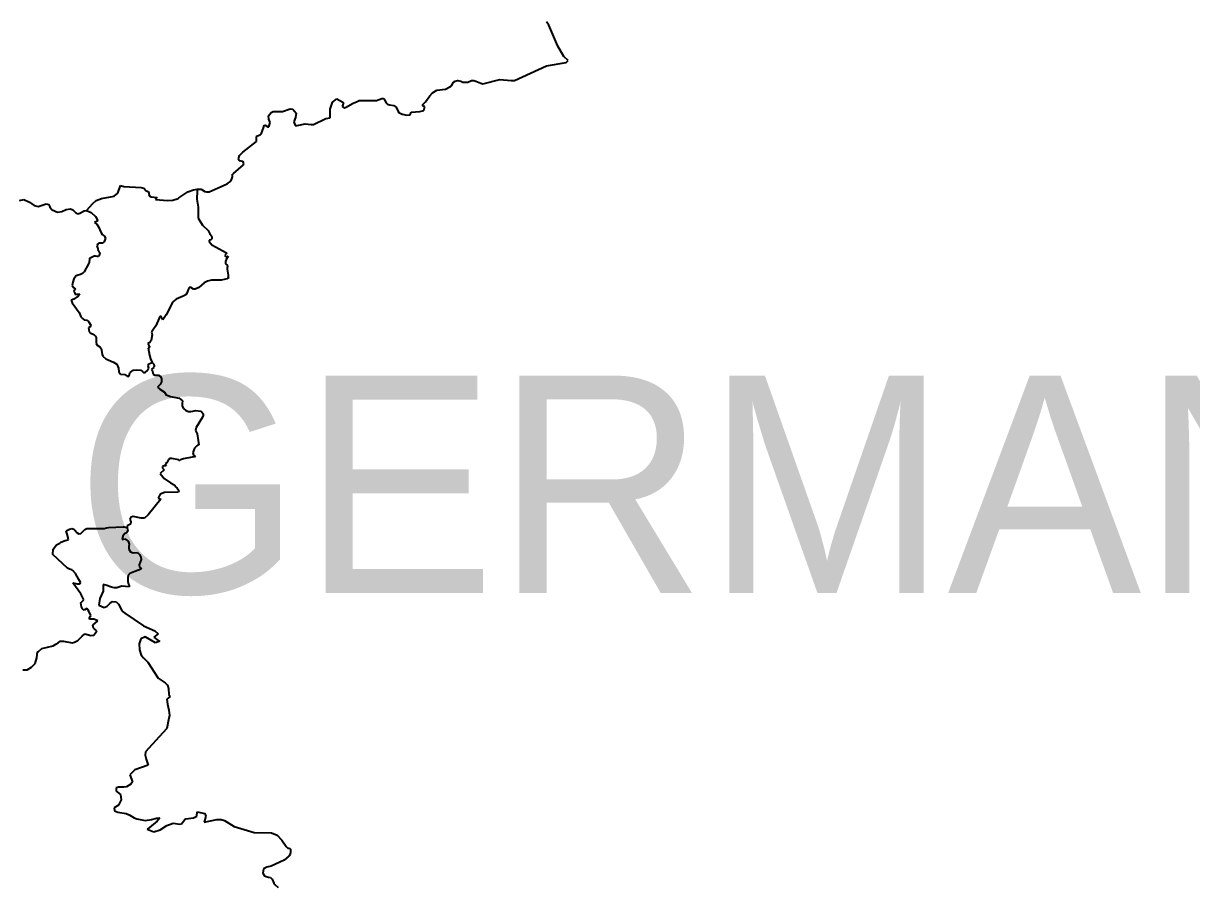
# Model space of a CAD drawing. Header units: metres. Extents: x 0 to 1325, y -1 to 773.
# Drawn here: x 682.65 to 704.15, y 175.09 to 190.97 of the extents above; entities that cross this region are included whole.
import ezdxf
from ezdxf.enums import TextEntityAlignment as Align

# ---------------------------------------------------------------- set-up
doc = ezdxf.new("R2010")
doc.units = ezdxf.units.M

msp = doc.modelspace()

# ---------------------------------------------------------------- linework, layer by layer
at = {"layer": 'SCORE'}
for points in [[(692.32, 190.938), (692.28, 190.998)], [(692.49, 190.548), (692.32, 190.938)], [(692.6, 190.358), (692.49, 190.548)], [(692.68, 190.288), (692.6, 190.358)], [(691.69, 189.918), (692.28, 190.188)], [(692.28, 190.188), (692.64, 190.248)], [(692.64, 190.248), (692.68, 190.288)], [(690.53, 189.818), (690.57, 189.888)], [(690.57, 189.888), (690.6, 189.908)], [(690.6, 189.908), (690.64, 189.918)], [(690.64, 189.918), (690.65, 189.918)], [(690.65, 189.918), (690.7, 189.908)], [(690.7, 189.908), (690.74, 189.888)], [(690.74, 189.888), (690.79, 189.888)], [(690.79, 189.888), (690.83, 189.888)], [(690.83, 189.888), (690.9, 189.918)], [(690.9, 189.918), (690.94, 189.918)], [(690.94, 189.918), (690.98, 189.908)], [(690.98, 189.908), (691.07, 189.868)], [(691.11, 189.858), (691.42, 189.938)], [(691.42, 189.938), (691.63, 189.918)], [(691.63, 189.918), (691.69, 189.918)], [(690.13, 189.638), (690.18, 189.688)], [(690.18, 189.688), (690.26, 189.738)], [(690.26, 189.738), (690.42, 189.758)], [(690.42, 189.758), (690.5, 189.798)], [(690.5, 189.798), (690.53, 189.818)], [(691.07, 189.868), (691.11, 189.858)], [(688.3, 189.388), (688.34, 189.518)], [(688.34, 189.518), (688.42, 189.578)], [(688.42, 189.578), (688.53, 189.518)], [(688.53, 189.468), (688.52, 189.438)], [(688.53, 189.518), (688.54, 189.488)], [(688.54, 189.488), (688.53, 189.468)], [(688.58, 189.418), (688.72, 189.498)], [(688.72, 189.498), (688.78, 189.528)], [(688.78, 189.528), (688.83, 189.548)], [(688.83, 189.548), (689.15, 189.548)], [(689.15, 189.548), (689.25, 189.588)], [(689.25, 189.588), (689.27, 189.588)], [(689.27, 189.588), (689.3, 189.568)], [(689.3, 189.568), (689.33, 189.498)], [(689.33, 189.498), (689.36, 189.478)], [(689.36, 189.478), (689.39, 189.468)], [(689.39, 189.468), (689.47, 189.458)], [(689.47, 189.458), (689.49, 189.448)], [(689.49, 189.448), (689.51, 189.428)], [(690, 189.478), (690.05, 189.528)], [(690, 189.458), (690, 189.478)], [(690.01, 189.448), (690, 189.458)], [(690.04, 189.438), (690.01, 189.448)], [(690.05, 189.528), (690.13, 189.638)], [(687.16, 189.268), (687.21, 189.328)], [(687.17, 189.208), (687.16, 189.268)], [(687.21, 189.328), (687.25, 189.348)], [(687.25, 189.348), (687.42, 189.348)], [(687.42, 189.348), (687.56, 189.398)], [(687.56, 189.398), (687.61, 189.388)], [(687.61, 189.388), (687.67, 189.318)], [(687.66, 189.238), (687.63, 189.158)], [(687.67, 189.318), (687.66, 189.238)], [(688.3, 189.228), (688.3, 189.388)], [(688.52, 189.438), (688.56, 189.408)], [(688.56, 189.408), (688.58, 189.418)], [(689.51, 189.428), (689.54, 189.358)], [(689.54, 189.358), (689.56, 189.328)], [(689.56, 189.328), (689.62, 189.298)], [(689.62, 189.298), (689.63, 189.298)], [(689.63, 189.298), (689.7, 189.278)], [(689.7, 189.278), (689.77, 189.288)], [(689.77, 189.288), (689.79, 189.338)], [(689.79, 189.338), (689.95, 189.348)], [(689.95, 189.348), (690.02, 189.368)], [(690.02, 189.368), (690.04, 189.438)], [(687.03, 188.928), (687.06, 189.018)], [(687.06, 189.018), (687.07, 189.038)], [(687.07, 189.048), (687.08, 189.088)], [(687.07, 189.038), (687.07, 189.048)], [(687.08, 189.088), (687.09, 189.098)], [(687.09, 189.098), (687.1, 189.098)], [(687.1, 189.098), (687.15, 189.068)], [(687.15, 189.068), (687.17, 189.068)], [(687.19, 189.148), (687.17, 189.208)], [(687.17, 189.068), (687.19, 189.148)], [(687.63, 189.158), (687.65, 189.088)], [(687.65, 189.088), (687.69, 189.088)], [(687.69, 189.088), (687.84, 189.118)], [(687.84, 189.118), (687.95, 189.108)], [(687.95, 189.108), (687.99, 189.108)], [(687.99, 189.108), (688.22, 189.218)], [(688.22, 189.218), (688.3, 189.228)], [(686.94, 188.888), (686.96, 188.898)], [(686.94, 188.868), (686.94, 188.888)], [(686.94, 188.818), (686.94, 188.868)], [(686.94, 188.798), (686.94, 188.818)], [(686.96, 188.898), (687.01, 188.918)], [(687.01, 188.918), (687.03, 188.928)], [(686.63, 188.538), (686.69, 188.598)], [(686.69, 188.598), (686.94, 188.798)], [(686.61, 188.478), (686.63, 188.538)], [(686.63, 188.438), (686.61, 188.478)], [(686.69, 188.428), (686.63, 188.438)], [(686.71, 188.398), (686.69, 188.428)], [(686.7, 188.368), (686.71, 188.398)], [(686.49, 188.178), (686.52, 188.208)], [(686.5, 188.168), (686.49, 188.178)], [(686.5, 188.148), (686.5, 188.168)], [(686.52, 188.208), (686.7, 188.368)], [(684.39, 187.848), (684.44, 187.988)], [(684.44, 187.988), (684.5, 187.968)], [(684.5, 187.968), (684.82, 187.948)], [(684.82, 187.948), (684.87, 187.938)], [(686.07, 187.868), (686.4, 188.018)], [(686.4, 188.018), (686.47, 188.068)], [(686.47, 188.068), (686.49, 188.108)], [(686.49, 188.108), (686.5, 188.148)], [(682.58, 187.708), (682.66, 187.728)], [(682.66, 187.728), (682.76, 187.678)], [(683.99, 187.708), (684.09, 187.748)], [(684.09, 187.748), (684.32, 187.788)], [(684.32, 187.788), (684.39, 187.848)], [(684.87, 187.938), (684.91, 187.888)], [(684.91, 187.888), (684.95, 187.878)], [(684.95, 187.878), (684.96, 187.848)], [(684.96, 187.848), (684.96, 187.818)], [(684.96, 187.818), (684.98, 187.788)], [(684.98, 187.788), (685, 187.778)], [(685, 187.778), (685.11, 187.768)], [(685.11, 187.768), (685.08, 187.728)], [(685.08, 187.728), (685.3, 187.708)], [(685.4, 187.718), (685.5, 187.748)], [(685.5, 187.748), (685.51, 187.758)], [(685.51, 187.758), (685.68, 187.868)], [(685.68, 187.868), (685.78, 187.908)], [(685.78, 187.908), (685.85, 187.918)], [(685.85, 187.888), (685.84, 187.738)], [(685.84, 187.738), (685.87, 187.588)], [(685.85, 187.918), (685.89, 187.918)], [(685.85, 187.918), (685.85, 187.888)], [(685.89, 187.918), (685.92, 187.918)], [(685.92, 187.918), (685.99, 187.878)], [(685.99, 187.878), (686.02, 187.868)], [(686.02, 187.868), (686.07, 187.868)], [(682.76, 187.678), (682.85, 187.618)], [(682.85, 187.618), (682.92, 187.598)], [(682.92, 187.598), (683.03, 187.638)], [(683.03, 187.638), (683.07, 187.648)], [(683.07, 187.648), (683.12, 187.638)], [(683.12, 187.638), (683.13, 187.618)], [(683.13, 187.618), (683.14, 187.588)], [(683.14, 187.588), (683.18, 187.538)], [(683.18, 187.538), (683.28, 187.498)], [(683.36, 187.508), (683.44, 187.548)], [(683.44, 187.548), (683.52, 187.558)], [(683.52, 187.558), (683.56, 187.538)], [(683.56, 187.538), (683.61, 187.488)], [(683.69, 187.478), (683.77, 187.518)], [(683.77, 187.518), (683.81, 187.528)], [(683.81, 187.528), (683.93, 187.658)], [(683.81, 187.528), (683.9, 187.488)], [(683.93, 187.658), (683.99, 187.708)], [(685.3, 187.708), (685.4, 187.718)], [(685.87, 187.588), (685.87, 187.538)], [(685.87, 187.538), (685.87, 187.388)], [(683.28, 187.498), (683.36, 187.508)], [(683.61, 187.488), (683.65, 187.468)], [(683.65, 187.468), (683.69, 187.478)], [(683.9, 187.488), (683.98, 187.418)], [(684.02, 187.338), (683.96, 187.308)], [(683.96, 187.308), (684, 187.278)], [(683.98, 187.418), (684.02, 187.338)], [(685.87, 187.388), (685.9, 187.338)], [(685.9, 187.338), (685.95, 187.258)], [(684, 187.278), (684.03, 187.228)], [(684.03, 187.228), (684.08, 187.118)], [(684.08, 187.118), (684.1, 187.088)], [(684.1, 187.088), (684.14, 187.058)], [(685.95, 187.258), (686.05, 187.158)], [(686.05, 187.158), (686.08, 187.098)], [(686.08, 187.098), (686.11, 187.058)], [(684.02, 186.908), (684, 186.878)], [(684, 186.878), (684.01, 186.858)], [(684.04, 186.928), (684.02, 186.908)], [(684.11, 186.928), (684.04, 186.928)], [(684.14, 186.948), (684.11, 186.928)], [(684.14, 187.058), (684.16, 187.018)], [(684.16, 187.018), (684.14, 186.948)], [(686.1, 186.988), (686.07, 186.978)], [(686.07, 186.978), (686.07, 186.958)], [(686.07, 186.958), (686.12, 186.898)], [(686.12, 187.008), (686.1, 186.988)], [(686.11, 187.058), (686.12, 187.038)], [(686.12, 187.038), (686.12, 187.008)], [(686.12, 186.898), (686.39, 186.748)], [(683.89, 186.658), (683.87, 186.648)], [(683.94, 186.678), (683.89, 186.658)], [(683.96, 186.688), (683.94, 186.678)], [(683.98, 186.688), (683.96, 186.688)], [(684.01, 186.678), (683.98, 186.688)], [(684.01, 186.858), (684.02, 186.838)], [(684.03, 186.678), (684.01, 186.678)], [(684.02, 186.838), (684.02, 186.808)], [(684.02, 186.808), (684.03, 186.788)], [(684.03, 186.788), (684.04, 186.768)], [(684.05, 186.708), (684.03, 186.678)], [(684.04, 186.768), (684.06, 186.748)], [(684.06, 186.748), (684.05, 186.718)], [(684.05, 186.718), (684.05, 186.708)], [(686.39, 186.738), (686.36, 186.708)], [(686.36, 186.708), (686.37, 186.688)], [(686.37, 186.688), (686.39, 186.678)], [(686.4, 186.658), (686.38, 186.628)], [(686.39, 186.748), (686.39, 186.738)], [(686.39, 186.678), (686.42, 186.688)], [(686.42, 186.688), (686.4, 186.658)], [(683.85, 186.548), (683.77, 186.398)], [(683.86, 186.568), (683.85, 186.548)], [(683.87, 186.638), (683.86, 186.568)], [(683.87, 186.648), (683.87, 186.638)], [(686.38, 186.628), (686.37, 186.588)], [(686.37, 186.588), (686.37, 186.548)], [(686.37, 186.548), (686.41, 186.518)], [(686.41, 186.498), (686.4, 186.478)], [(686.4, 186.478), (686.4, 186.448)], [(686.4, 186.448), (686.42, 186.338)], [(686.41, 186.518), (686.41, 186.498)], [(683.58, 186.268), (683.56, 186.208)], [(683.62, 186.328), (683.58, 186.268)], [(683.66, 186.338), (683.62, 186.328)], [(683.7, 186.348), (683.66, 186.338)], [(683.74, 186.368), (683.7, 186.348)], [(683.77, 186.398), (683.74, 186.368)], [(686.04, 186.228), (685.98, 186.198)], [(686.11, 186.248), (686.04, 186.228)], [(686.29, 186.248), (686.11, 186.248)], [(686.4, 186.268), (686.29, 186.248)], [(686.41, 186.278), (686.4, 186.268)], [(686.43, 186.288), (686.41, 186.278)], [(686.42, 186.338), (686.42, 186.298)], [(686.42, 186.298), (686.43, 186.288)], [(683.56, 186.208), (683.55, 186.148)], [(683.55, 186.148), (683.57, 186.108)], [(683.57, 186.108), (683.61, 186.078)], [(683.61, 186.078), (683.58, 186.058)], [(683.58, 186.058), (683.58, 186.038)], [(683.58, 186.038), (683.59, 186.028)], [(683.59, 186.028), (683.6, 186.008)], [(683.6, 186.008), (683.6, 185.988)], [(685.66, 186.008), (685.64, 185.978)], [(685.67, 186.038), (685.66, 186.008)], [(685.69, 186.088), (685.67, 186.038)], [(685.7, 186.108), (685.69, 186.088)], [(685.73, 186.108), (685.7, 186.108)], [(685.78, 186.078), (685.73, 186.108)], [(685.81, 186.078), (685.78, 186.078)], [(685.88, 186.108), (685.81, 186.078)], [(685.98, 186.198), (685.88, 186.108)], [(683.58, 185.898), (683.53, 185.878)], [(683.53, 185.878), (683.55, 185.828)], [(683.55, 185.828), (683.68, 185.648)], [(683.66, 185.948), (683.58, 185.898)], [(683.6, 185.988), (683.69, 185.988)], [(683.69, 185.988), (683.66, 185.948)], [(685.4, 185.848), (685.28, 185.608)], [(685.46, 185.898), (685.4, 185.848)], [(685.59, 185.948), (685.46, 185.898)], [(685.64, 185.978), (685.59, 185.948)], [(683.68, 185.648), (683.69, 185.618)], [(683.69, 185.618), (683.7, 185.588)], [(683.7, 185.588), (683.71, 185.568)], [(685.18, 185.588), (685.15, 185.548)], [(685.22, 185.518), (685.18, 185.588)], [(685.28, 185.608), (685.22, 185.518)], [(683.71, 185.568), (683.74, 185.538)], [(683.74, 185.538), (683.77, 185.518)], [(683.77, 185.518), (683.82, 185.508)], [(683.82, 185.508), (683.85, 185.488)], [(683.85, 185.488), (683.89, 185.418)], [(683.88, 185.388), (683.85, 185.368)], [(683.85, 185.368), (683.86, 185.298)], [(683.89, 185.418), (683.88, 185.388)], [(685.09, 185.408), (685.03, 185.328)], [(685.15, 185.548), (685.09, 185.408)], [(683.86, 185.298), (683.88, 185.278)], [(683.88, 185.278), (683.95, 185.248)], [(683.95, 185.248), (683.98, 185.218)], [(683.98, 185.218), (683.99, 185.188)], [(683.99, 185.188), (683.99, 185.138)], [(685.02, 185.238), (685, 185.138)], [(685.03, 185.328), (685.01, 185.288)], [(685.01, 185.288), (685.02, 185.238)], [(683.99, 185.138), (683.99, 185.078)], [(683.99, 185.078), (684.01, 185.048)], [(684.01, 185.048), (684.06, 185.018)], [(684.06, 185.018), (684.08, 184.988)], [(684.08, 184.988), (684.09, 184.958)], [(684.09, 184.958), (684.1, 184.878)], [(684.98, 185.098), (684.94, 185.078)], [(684.94, 185.078), (684.97, 185.018)], [(684.96, 185.008), (684.95, 184.998)], [(684.95, 184.998), (684.97, 184.868)], [(684.98, 185.008), (684.96, 185.008)], [(684.97, 185.018), (684.98, 185.008)], [(685, 185.138), (684.98, 185.098)], [(684.1, 184.878), (684.11, 184.848)], [(684.11, 184.848), (684.17, 184.798)], [(684.17, 184.798), (684.31, 184.738)], [(684.31, 184.738), (684.37, 184.698)], [(684.96, 184.708), (685.02, 184.728)], [(684.97, 184.868), (684.99, 184.798)], [(684.99, 184.798), (685.02, 184.728)], [(685.02, 184.728), (685.05, 184.698)], [(684.37, 184.698), (684.4, 184.628)], [(684.4, 184.628), (684.41, 184.558)], [(684.41, 184.558), (684.44, 184.518)], [(684.44, 184.518), (684.52, 184.508)], [(684.52, 184.508), (684.58, 184.468)], [(684.6, 184.488), (684.61, 184.538)], [(684.61, 184.538), (684.64, 184.568)], [(684.64, 184.568), (684.67, 184.588)], [(684.67, 184.588), (684.68, 184.588)], [(684.68, 184.588), (684.73, 184.598)], [(684.73, 184.598), (684.81, 184.588)], [(684.81, 184.588), (684.84, 184.568)], [(684.84, 184.568), (684.86, 184.548)], [(684.86, 184.548), (684.89, 184.548)], [(684.89, 184.548), (684.94, 184.588)], [(684.94, 184.588), (684.96, 184.628)], [(684.95, 184.668), (684.96, 184.708)], [(684.96, 184.628), (684.95, 184.668)], [(685.05, 184.638), (685.01, 184.608)], [(685.01, 184.608), (685.02, 184.588)], [(685.02, 184.588), (685.03, 184.538)], [(685.03, 184.538), (685.04, 184.518)], [(685.04, 184.518), (685.07, 184.498)], [(685.05, 184.698), (685.06, 184.668)], [(685.06, 184.668), (685.05, 184.638)], [(684.58, 184.468), (684.6, 184.488)], [(685.07, 184.498), (685.14, 184.498)], [(685.17, 184.328), (685.12, 184.278)], [(685.14, 184.498), (685.17, 184.478)], [(685.17, 184.478), (685.19, 184.438)], [(685.19, 184.378), (685.17, 184.328)], [(685.19, 184.438), (685.19, 184.378)], [(685.12, 184.278), (685.16, 184.238)], [(685.16, 184.238), (685.25, 184.188)], [(685.25, 184.188), (685.28, 184.138)], [(685.28, 184.138), (685.36, 184.108)], [(685.36, 184.108), (685.52, 184.078)], [(685.52, 184.078), (685.58, 184.028)], [(685.58, 184.028), (685.57, 183.978)], [(685.57, 183.978), (685.57, 183.928)], [(685.57, 183.928), (685.6, 183.888)], [(685.6, 183.888), (685.64, 183.848)], [(685.64, 183.848), (685.69, 183.828)], [(685.69, 183.828), (685.73, 183.828)], [(685.73, 183.828), (685.77, 183.838)], [(685.77, 183.838), (685.82, 183.848)], [(685.82, 183.848), (685.92, 183.838)], [(685.95, 183.728), (685.83, 183.538)], [(685.92, 183.838), (685.96, 183.788)], [(685.96, 183.758), (685.95, 183.728)], [(685.96, 183.788), (685.96, 183.758)], [(685.83, 183.538), (685.82, 183.478)], [(685.82, 183.478), (685.85, 183.418)], [(685.85, 183.418), (685.87, 183.298)], [(685.88, 183.218), (685.86, 183.208)], [(685.87, 183.298), (685.88, 183.218)], [(685.82, 182.998), (685.76, 182.988)], [(685.78, 183.108), (685.77, 183.068)], [(685.77, 183.068), (685.78, 183.028)], [(685.8, 183.158), (685.78, 183.108)], [(685.78, 183.028), (685.82, 182.998)], [(685.84, 183.198), (685.8, 183.158)], [(685.86, 183.208), (685.84, 183.198)], [(685.24, 182.828), (685.21, 182.818)], [(685.21, 182.818), (685.21, 182.788)], [(685.21, 182.788), (685.24, 182.758)], [(685.28, 182.828), (685.24, 182.828)], [(685.29, 182.888), (685.26, 182.868)], [(685.26, 182.868), (685.28, 182.828)], [(685.32, 182.948), (685.29, 182.888)], [(685.35, 182.968), (685.32, 182.948)], [(685.38, 182.968), (685.35, 182.968)], [(685.51, 182.938), (685.38, 182.968)], [(685.51, 182.928), (685.51, 182.938)], [(685.52, 182.928), (685.51, 182.928)], [(685.53, 182.928), (685.52, 182.928)], [(685.54, 182.938), (685.53, 182.928)], [(685.6, 182.958), (685.54, 182.938)], [(685.76, 182.988), (685.6, 182.958)], [(685.24, 182.758), (685.17, 182.688)], [(685.17, 182.688), (685.24, 182.598)], [(685.24, 182.598), (685.36, 182.518)], [(685.36, 182.518), (685.44, 182.478)], [(685.44, 182.478), (685.44, 182.458)], [(685.44, 182.458), (685.48, 182.418)], [(685.48, 182.418), (685.51, 182.378)], [(685.51, 182.378), (685.5, 182.348)], [(685.18, 182.218), (684.95, 181.928)], [(685.17, 182.308), (685.13, 182.238)], [(685.13, 182.238), (685.18, 182.218)], [(685.25, 182.338), (685.17, 182.308)], [(685.5, 182.348), (685.25, 182.338)], [(684.95, 181.928), (684.88, 181.868)], [(684.22, 181.698), (684.49, 181.708)], [(684.49, 181.708), (684.56, 181.698)], [(684.56, 181.688), (684.49, 181.708)], [(684.62, 181.758), (684.56, 181.728)], [(684.56, 181.728), (684.56, 181.718)], [(684.56, 181.718), (684.56, 181.708)], [(684.56, 181.708), (684.56, 181.698)], [(684.63, 181.888), (684.61, 181.848)], [(684.61, 181.848), (684.63, 181.798)], [(684.63, 181.798), (684.62, 181.758)], [(684.67, 181.898), (684.63, 181.888)], [(684.82, 181.868), (684.67, 181.898)], [(684.88, 181.868), (684.82, 181.868)], [(683.44, 181.638), (683.5, 181.668)], [(683.47, 181.528), (683.44, 181.638)], [(683.48, 181.468), (683.47, 181.528)], [(683.5, 181.668), (683.54, 181.678)], [(683.54, 181.678), (683.58, 181.668)], [(683.58, 181.668), (683.6, 181.648)], [(683.6, 181.648), (683.64, 181.598)], [(683.64, 181.598), (683.67, 181.578)], [(683.67, 181.578), (683.71, 181.588)], [(683.71, 181.588), (683.78, 181.658)], [(683.78, 181.658), (683.82, 181.678)], [(683.82, 181.678), (684.14, 181.678)], [(684.14, 181.678), (684.18, 181.688)], [(684.18, 181.688), (684.22, 181.698)], [(684.48, 181.538), (684.47, 181.478)], [(684.51, 181.578), (684.48, 181.538)], [(684.55, 181.598), (684.51, 181.578)], [(684.57, 181.628), (684.55, 181.598)], [(684.56, 181.698), (684.56, 181.688)], [(684.56, 181.688), (684.57, 181.628)], [(683.19, 181.198), (683.2, 181.298)], [(683.2, 181.298), (683.26, 181.378)], [(683.26, 181.378), (683.32, 181.408)], [(683.32, 181.408), (683.34, 181.428)], [(683.34, 181.428), (683.42, 181.458)], [(683.42, 181.458), (683.48, 181.468)], [(684.47, 181.478), (684.52, 181.488)], [(684.52, 181.488), (684.58, 181.448)], [(684.58, 181.448), (684.6, 181.388)], [(684.6, 181.388), (684.59, 181.348)], [(684.59, 181.348), (684.59, 181.298)], [(684.59, 181.298), (684.62, 181.248)], [(683.46, 180.948), (683.19, 181.198)], [(684.62, 181.248), (684.67, 181.228)], [(684.67, 181.228), (684.75, 181.238)], [(684.75, 181.238), (684.79, 181.198)], [(684.82, 181.108), (684.78, 181.008)], [(684.79, 181.198), (684.81, 181.148)], [(684.81, 181.148), (684.82, 181.108)], [(683.5, 180.928), (683.46, 180.948)], [(683.54, 180.918), (683.5, 180.928)], [(683.56, 180.908), (683.54, 180.918)], [(683.61, 180.848), (683.56, 180.908)], [(683.67, 180.738), (683.61, 180.848)], [(684.61, 180.848), (684.58, 180.818)], [(684.7, 180.888), (684.61, 180.848)], [(684.82, 180.928), (684.7, 180.888)], [(684.78, 181.008), (684.79, 180.968)], [(684.79, 180.968), (684.81, 180.948)], [(684.81, 180.948), (684.82, 180.928)], [(683.71, 180.478), (683.56, 180.678)], [(683.56, 180.678), (683.64, 180.658)], [(683.64, 180.658), (683.68, 180.658)], [(683.71, 180.678), (683.67, 180.738)], [(683.68, 180.658), (683.71, 180.678)], [(684.17, 180.638), (684.12, 180.648)], [(684.12, 180.648), (684.12, 180.528)], [(684.27, 180.598), (684.17, 180.638)], [(684.58, 180.818), (684.57, 180.778)], [(684.57, 180.778), (684.57, 180.708)], [(684.57, 180.708), (684.58, 180.668)], [(684.58, 180.668), (684.6, 180.628)], [(683.76, 180.368), (683.71, 180.478)], [(684.12, 180.528), (684.06, 180.388)], [(684.32, 180.588), (684.27, 180.598)], [(684.37, 180.588), (684.32, 180.588)], [(684.46, 180.618), (684.37, 180.588)], [(684.6, 180.608), (684.46, 180.618)], [(684.6, 180.628), (684.6, 180.608)], [(683.71, 180.308), (683.76, 180.368)], [(683.72, 180.238), (683.71, 180.308)], [(683.74, 180.198), (683.72, 180.238)], [(683.82, 180.208), (683.77, 180.178)], [(683.84, 180.178), (683.82, 180.208)], [(684.06, 180.388), (684.04, 180.268)], [(684.04, 180.268), (684.14, 180.228)], [(684.14, 180.228), (684.19, 180.248)], [(684.19, 180.248), (684.24, 180.298)], [(684.24, 180.298), (684.29, 180.338)], [(684.29, 180.338), (684.36, 180.328)], [(684.36, 180.328), (684.4, 180.288)], [(684.4, 180.288), (684.47, 180.158)], [(683.77, 180.178), (683.74, 180.198)], [(683.86, 180.148), (683.84, 180.178)], [(683.89, 180.078), (683.86, 180.148)], [(683.87, 180.038), (683.88, 180.058)], [(683.87, 180.008), (683.87, 180.038)], [(683.91, 180.008), (683.87, 180.008)], [(683.88, 180.058), (683.89, 180.078)], [(683.95, 180.008), (683.91, 180.008)], [(683.98, 179.998), (683.95, 180.008)], [(684.02, 179.978), (683.98, 179.998)], [(684.47, 180.158), (684.52, 180.118)], [(684.52, 180.118), (684.86, 179.888)], [(683.93, 179.898), (684.02, 179.978)], [(683.94, 179.848), (683.93, 179.898)], [(684, 179.798), (683.94, 179.848)], [(683.95, 179.718), (683.99, 179.778)], [(683.99, 179.778), (684, 179.798)], [(684.86, 179.888), (685.07, 179.798)], [(685.07, 179.798), (685.13, 179.738)], [(683.25, 179.548), (683.29, 179.578)], [(683.29, 179.578), (683.33, 179.608)], [(683.33, 179.608), (683.39, 179.608)], [(683.39, 179.608), (683.55, 179.578)], [(683.55, 179.578), (683.59, 179.588)], [(683.59, 179.588), (683.65, 179.618)], [(683.65, 179.618), (683.73, 179.698)], [(683.73, 179.698), (683.78, 179.738)], [(683.78, 179.738), (683.89, 179.708)], [(683.89, 179.708), (683.95, 179.718)], [(684.81, 179.648), (684.78, 179.558)], [(684.78, 179.558), (684.79, 179.448)], [(684.89, 179.688), (684.81, 179.648)], [(685.08, 179.578), (684.89, 179.688)], [(685.13, 179.738), (685.05, 179.678)], [(685.05, 179.678), (685.13, 179.618)], [(685.16, 179.608), (685.08, 179.578)], [(685.13, 179.618), (685.16, 179.608)], [(682.9, 179.298), (682.91, 179.408)], [(682.91, 179.408), (682.93, 179.418)], [(682.93, 179.418), (682.99, 179.468)], [(682.99, 179.468), (683.2, 179.518)], [(683.2, 179.518), (683.25, 179.548)], [(684.79, 179.448), (684.82, 179.348)], [(684.82, 179.348), (684.86, 179.298)], [(682.72, 179.078), (682.8, 179.128)], [(682.8, 179.128), (682.87, 179.198)], [(682.87, 179.198), (682.9, 179.298)], [(684.86, 179.298), (684.94, 179.218)], [(684.94, 179.218), (685.13, 178.928)], [(682.64, 179.078), (682.72, 179.078)], [(685.13, 178.928), (685.17, 178.898)], [(685.17, 178.898), (685.26, 178.838)], [(685.26, 178.838), (685.3, 178.798)], [(685.3, 178.798), (685.32, 178.738)], [(685.32, 178.738), (685.33, 178.628)], [(685.35, 178.588), (685.29, 178.538)], [(685.29, 178.538), (685.3, 178.448)], [(685.33, 178.628), (685.35, 178.588)], [(685.3, 178.448), (685.33, 178.338)], [(685.33, 178.338), (685.34, 178.238)], [(685.32, 178.158), (685.29, 177.998)], [(685.34, 178.238), (685.32, 178.158)], [(685.15, 177.848), (684.9, 177.568)], [(685.29, 177.998), (685.15, 177.848)], [(684.9, 177.568), (684.89, 177.508)], [(684.89, 177.508), (684.91, 177.438)], [(684.91, 177.438), (684.95, 177.328)], [(684.7, 177.238), (684.61, 177.148)], [(684.95, 177.328), (684.7, 177.238)], [(684.63, 176.978), (684.55, 176.928)], [(684.61, 177.148), (684.66, 177.018)], [(684.66, 177.018), (684.63, 176.978)], [(684.4, 176.918), (684.36, 176.908)], [(684.36, 176.908), (684.36, 176.848)], [(684.36, 176.848), (684.38, 176.828)], [(684.38, 176.828), (684.44, 176.788)], [(684.5, 176.918), (684.4, 176.918)], [(684.44, 176.788), (684.45, 176.688)], [(684.55, 176.928), (684.5, 176.918)], [(684.4, 176.588), (684.32, 176.538)], [(684.45, 176.688), (684.4, 176.588)], [(684.32, 176.538), (684.33, 176.488)], [(684.33, 176.488), (684.39, 176.458)], [(684.39, 176.458), (684.54, 176.438)], [(684.54, 176.438), (684.61, 176.408)], [(684.61, 176.408), (684.69, 176.358)], [(684.69, 176.358), (684.74, 176.338)], [(684.74, 176.338), (684.89, 176.308)], [(685.01, 176.328), (685.1, 176.348)], [(685.1, 176.348), (685.16, 176.358)], [(685.16, 176.358), (685.11, 176.298)], [(685.62, 176.328), (685.64, 176.338)], [(685.64, 176.338), (685.78, 176.358)], [(685.78, 176.358), (685.84, 176.388)], [(685.84, 176.388), (685.85, 176.468)], [(685.85, 176.468), (685.99, 176.438)], [(686.01, 176.388), (685.98, 176.278)], [(685.99, 176.438), (686.01, 176.388)], [(684.89, 176.308), (685.01, 176.328)], [(684.97, 176.178), (684.93, 176.148)], [(684.93, 176.148), (685.05, 176.098)], [(685.11, 176.298), (684.97, 176.178)], [(685.05, 176.098), (685.17, 176.138)], [(685.17, 176.138), (685.29, 176.218)], [(685.29, 176.218), (685.41, 176.258)], [(685.41, 176.258), (685.53, 176.238)], [(685.53, 176.238), (685.56, 176.248)], [(685.56, 176.248), (685.58, 176.268)], [(685.58, 176.268), (685.62, 176.328)], [(685.98, 176.278), (686.21, 176.328)], [(686.21, 176.328), (686.29, 176.328)], [(686.29, 176.328), (686.35, 176.308)], [(686.35, 176.308), (686.53, 176.198)], [(686.53, 176.198), (686.9, 176.088)], [(686.9, 176.088), (687.22, 176.078)], [(687.22, 176.078), (687.32, 176.038)], [(687.32, 176.038), (687.41, 175.948)], [(687.41, 175.948), (687.49, 175.828)], [(687.49, 175.828), (687.52, 175.798)], [(687.52, 175.798), (687.55, 175.798)], [(687.56, 175.688), (687.54, 175.658)], [(687.55, 175.798), (687.57, 175.778)], [(687.57, 175.718), (687.56, 175.688)], [(687.57, 175.778), (687.57, 175.718)], [(687.45, 175.578), (687.21, 175.468)], [(687.54, 175.658), (687.45, 175.578)], [(687.07, 175.418), (687.06, 175.338)], [(687.06, 175.338), (687.09, 175.288)], [(687.13, 175.448), (687.07, 175.418)], [(687.09, 175.288), (687.12, 175.278)], [(687.12, 175.278), (687.16, 175.268)], [(687.21, 175.468), (687.13, 175.448)], [(687.16, 175.268), (687.2, 175.258)], [(687.2, 175.258), (687.23, 175.228)], [(687.23, 175.228), (687.26, 175.158)], [(687.26, 175.158), (687.28, 175.128)], [(687.28, 175.128), (687.34, 175.078)]]:
    msp.add_lwpolyline(points, dxfattribs=at)

# ---------------------------------------------------------------- texts
at = {"layer": 'ENGRAVE'}
msp.add_text('GERMANY', height=4, dxfattribs=at).set_placement((697.137, 180.49), align=Align.CENTER)

doc.saveas('drawing.dxf')
